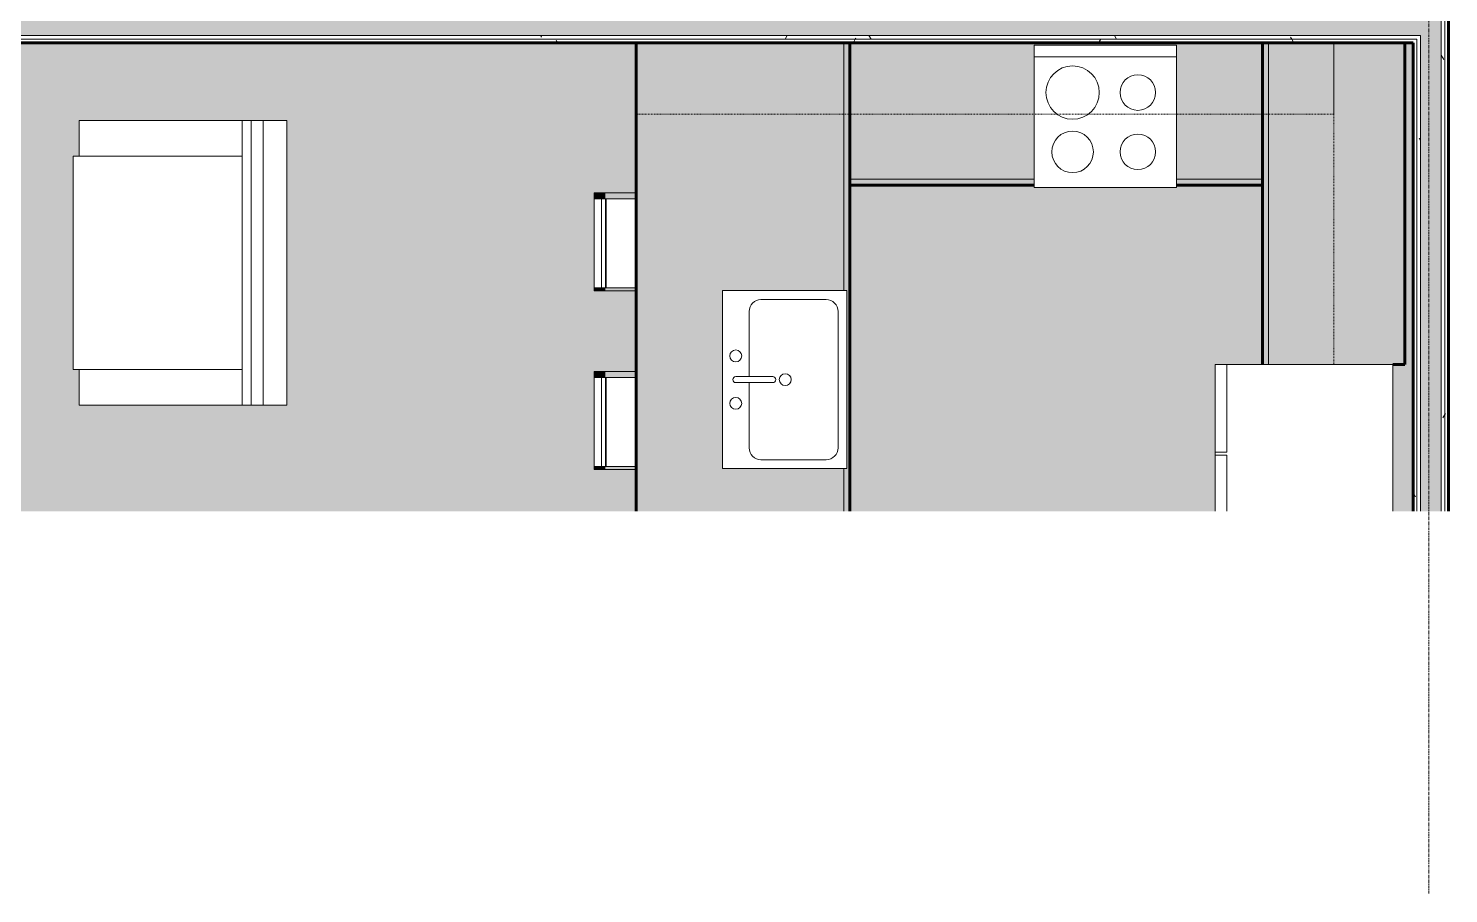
# Model space of a CAD drawing. Header units: inches. Extents: x -4105 to -1989, y 10980 to 12341.
# Drawn here: x -3717.5 to -3478, y 10979.8 to 11125.6 of the extents above; entities that cross this region are included whole.
import ezdxf

# ---------------------------------------------------------------- set-up
doc = ezdxf.new("R2010")
doc.units = ezdxf.units.IN
doc.header["$MEASUREMENT"] = 0
doc.linetypes.add('Dash', pattern=[0.25, 0.125, -0.125])
doc.linetypes.add('Grid Line 1_2_', pattern=[0.875, 0.5, -0.125, 0.125, -0.125])
for name, color, linetype, lineweight in [('0-1', 7, 'Continuous', 5), ('0-2', 7, 'Continuous', 9), ('A-AREA-PATT-2', 41, 'Continuous', 9), ('A-WALL', 113, 'Continuous', 18), ('A-WALL-PATT-4', 111, 'Continuous', 9), ('I-FURN', 30, 'Continuous', 9), ('I-FURN-1', 7, 'Continuous', 9), ('I-FURN-2', 9, 'Continuous', 9), ('I-WALL-2', 2, 'Continuous', 60), ('P-SANR-FIXT-2', 7, 'Continuous', 9), ('Q-CASE-1', 9, 'Continuous', 9), ('Q-CASE-2', 250, 'Continuous', 60), ('Q-CASE-3', 7, 'Continuous', 9), ('Q-CASE-HDLN-1', 7, 'Dash', 9), ('Q-SPCQ-1', 7, 'Continuous', 9), ('S-GRID-1', 1, 'Grid Line 1_2_', 9)]:
    doc.layers.add(name, color=color, linetype=linetype, lineweight=lineweight)
pattern_1 = [(0, (0, 0), (20.48, 5.12), [0.845, -14.515, 0.845, -14.515, -81.92]), (0, (0, 0), (20.48, 5.12), [-30.72, 0.845, -29.875, 0.845, -14.515, -35.84]), (0, (0, 0), (20.48, 5.12), [-76.8, 0.845, -9.395, 0.845, -24.755]), (120, (7.68, 2.56), (-14.67405, 15.1762003), [0.845, -14.515, 0.845, -14.515, -81.92]), (120, (7.68, 2.56), (-14.67405, 15.1762003), [-30.72, 0.845, -29.875, 0.845, -14.515, -35.84]), (120, (7.68, 2.56), (-14.67405, 15.1762003), [-76.8, 0.845, -9.395, 0.845, -24.755]), (240, (10.24, 12.8), (-5.80595, -20.2962003), [0.845, -14.515, 0.845, -14.515, -81.92]), (240, (10.24, 12.8), (-5.80595, -20.2962003), [-30.72, 0.845, -29.875, 0.845, -14.515, -35.84]), (240, (10.24, 12.8), (-5.80595, -20.2962003), [-76.8, 0.845, -9.395, 0.845, -24.755])]
pattern_2 = [(161.57, (0.32, 0.32), (-2.560496185, -0.000537386), [0, -18.214, 2.022, 0]), (18.43, (-0.32, 0.32), (-2.560496185, 0.000537386), [0, -18.214, 2.022, 0]), (108.43, (0.32, 0.32), (1.27922091, -6.400876726), [6.07, -14.166]), (71.57, (-0.32, 0.32), (1.27922091, 6.400876726), [6.07, -14.166])]

# ---------------------------------------------------------------- blocks, each defined once
blk = doc.blocks.new('OD_CW_Base Cabinet - OD_CW_Base Cabinet-1862371-ENLARGED FLOOR PLAN - 3RD FLOOR PLAN - EAST')
at = {"layer": 'Q-CASE-1'}
for points in [[(30.36, 24), (30.36, -11), (37.56, -11), (37.56, 9.46), (67.56, 9.46), (67.56, -11), (109.34, -11), (109.34, 24), (67.87, 24)], [(30.36, -12), (109.34, -12), (109.34, -11), (67.56, -11), (67.56, -11.54), (37.56, -11.54), (37.56, -11), (30.36, -11), (30.36, -11.54)]]:
    blk.add_hatch(color=256, dxfattribs=at).paths.add_polyline_path(points, flags=0)
at = {"layer": 'Q-CASE-2'}
for p, q in [((109.34, 24), (30.36, 24)), ((30.36, -12), (109.34, -12))]:
    blk.add_line(p, q, dxfattribs=at)
at = {"layer": 'Q-CASE-3'}
for p, q in [((30.36, 24), (109.34, 24)), ((30.36, -11), (37.56, -11)), ((37.56, -11), (30.36, -11)), ((67.56, -11), (109.34, -11)), ((109.34, -11), (67.56, -11)), ((109.34, -12), (30.36, -12))]:
    blk.add_line(p, q, dxfattribs=at)
blk = doc.blocks.new('Refrigerator_-_Side-by-Side_6047 - 36_ X 30_-345559-ENLARGED FLOOR PLAN - 3RD FLOOR PLAN - EAST')
at = {"layer": 'Q-SPCQ-1'}
for p, q in [((6.85, 14.42), (-17.88, 14.42)), ((-17.88, 14.42), (-17.88, -15.58)), ((-17.88, -13.58), (-3.13, -13.58)), ((-17.88, -13.58), (-17.88, -15.58)), ((-3.13, -15.58), (-3.13, -13.58)), ((-2.63, -13.58), (6.85, -13.58)), ((-2.63, -13.58), (-2.63, -15.58)), ((-17.88, -15.58), (6.85, -15.58)), ((-3.13, -15.58), (-17.88, -15.58)), ((6.85, -15.58), (-2.63, -15.58))]:
    blk.add_line(p, q, dxfattribs=at)
blk = doc.blocks.new('Range - 24_ x 24_-1352610-ENLARGED FLOOR PLAN - 3RD FLOOR PLAN - EAST')
at = {"layer": 'Q-SPCQ-1'}
for p, q in [((24, 24), (0, 24)), ((0, 24), (0, 0)), ((24, 0), (24, 24)), ((0, 22), (24, 22)), ((0, 0), (24, 0))]:
    blk.add_line(p, q, dxfattribs=at)
for centre, radius, start, end in [((6.5, 16), 4.5, 360, 180), ((17.5, 16), 3, 360, 180), ((6.5, 16), 4.5, 180, 0), ((17.5, 16), 3, 180, 0), ((6.5, 6), 3.5, 360, 180), ((17.5, 6), 3, 360, 180), ((6.5, 6), 3.5, 180, 0), ((17.5, 6), 3, 180, 0)]:
    blk.add_arc(centre, radius, start, end, dxfattribs=at)
blk = doc.blocks.new('OD_CW_Base Cabinet - OD_CW_Base Cabinet-1445441-ENLARGED FLOOR PLAN - 3RD FLOOR PLAN - EAST')
at = {"layer": 'Q-CASE-1'}
h = blk.add_hatch(color=256, dxfattribs=at)
h.paths.add_polyline_path([(0.74, 0), (0.74, -1), (15.27, -1), (15.27, 0), (8.74, 0)], flags=0)
h.paths.add_polyline_path([(70.36, 0), (39.27, 0), (39.27, -1), (70.36, -1)], flags=0)
blk.add_hatch(color=256, dxfattribs=at).paths.add_polyline_path([(70.36, -1), (39.27, -1), (39.27, -23.62), (15.27, -23.62), (15.27, -1), (0.74, -1), (0.74, -24), (70.36, -24), (70.36, -20.03)], flags=0)
at = {"layer": 'Q-CASE-2'}
for p, q in [((0.74, -24), (0.74, 0)), ((0.74, 0), (15.27, 0)), ((39.27, 0), (70.36, 0)), ((70.36, 0), (70.36, -24))]:
    blk.add_line(p, q, dxfattribs=at)
at = {"layer": 'Q-CASE-3'}
for p, q in [((0.74, -1), (0.74, 0)), ((0.74, 0), (15.27, 0)), ((15.27, -1), (0.74, -1)), ((0.74, -24), (0.74, -1)), ((0.74, -1), (15.27, -1)), ((39.27, 0), (70.36, 0)), ((70.36, -1), (39.27, -1)), ((39.27, -1), (70.36, -1)), ((70.36, 0), (70.36, -1)), ((70.36, -1), (70.36, -24))]:
    blk.add_line(p, q, dxfattribs=at)
blk = doc.blocks.new('OD_CW_Base Cabinet - OD_CW_Base Cabinet-1916693-ENLARGED FLOOR PLAN - 3RD FLOOR PLAN - EAST')
at = {"layer": 'Q-CASE-1'}
for points in [[(0.74, -1), (54.99, -1), (54.99, 0), (0.74, 0)], [(0.74, -11.3), (0.74, -24), (54.99, -24), (54.99, -1), (0.74, -1)]]:
    blk.add_hatch(color=256, dxfattribs=at).paths.add_polyline_path(points, flags=0)
at = {"layer": 'Q-CASE-2'}
for p, q in [((0.74, 0), (54.99, 0)), ((0.74, -24), (0.74, -22)), ((54.99, -24), (0.74, -24))]:
    blk.add_line(p, q, dxfattribs=at)
at = {"layer": 'Q-CASE-3'}
for p, q in [((0.74, 0), (54.99, 0)), ((54.99, -1), (0.74, -1)), ((0.74, -1), (54.99, -1)), ((0.74, -24), (0.74, -22)), ((54.99, -24), (0.74, -24))]:
    blk.add_line(p, q, dxfattribs=at)
blk = doc.blocks.new('Sink Kitchen-Single - 30_ x 21_-366345-ENLARGED FLOOR PLAN - 3RD FLOOR PLAN - EAST')
at = {"layer": 'P-SANR-FIXT-2'}
for p, q in [((15.62, 10.59), (-14.38, 10.59)), ((-14.38, 10.59), (-14.38, -10.41)), ((15.62, -10.41), (15.62, 10.59)), ((0.12, 8.34), (0.12, 2.09)), ((1.12, 8.34), (1.12, 2.09)), ((0.12, 6.09), (-10.88, 6.09)), ((12.12, 6.09), (1.12, 6.09)), ((-12.88, 4.09), (-12.88, -6.91)), ((14.12, -6.91), (14.12, 4.09)), ((-10.88, -8.91), (12.12, -8.91)), ((-14.38, -10.41), (15.62, -10.41))]:
    blk.add_line(p, q, dxfattribs=at)
for centre, radius, start, end in [((-3.38, 8.34), 1, 360, 180), ((-3.38, 8.34), 1, 180, 0), ((0.62, 8.34), 0.5, 360, 180), ((4.62, 8.34), 1, 360, 180), ((4.62, 8.34), 1, 180, 360), ((-10.88, 4.09), 2, 90, 180), ((12.12, 4.09), 2, 360, 90), ((0.62, 0), 1, 360, 180), ((0.62, 2.09), 0.5, 180, 0), ((0.62, 0), 1, 180, 0), ((-10.88, -6.91), 2, 180, 270), ((12.12, -6.91), 2, 270, 0)]:
    blk.add_arc(centre, radius, start, end, dxfattribs=at)
blk = doc.blocks.new('OD_CW_Upper Cabinet - OD_CW_Upper Cabinet-1916694-ENLARGED FLOOR PLAN - 3RD FLOOR PLAN - EAST')
at = {"layer": 'Q-CASE-HDLN-1'}
for p, q in [((118.36, 24), (0.74, 24)), ((0.74, 24), (0.74, 12)), ((118.36, 12), (118.36, 24)), ((0.74, 12), (118.36, 12))]:
    blk.add_line(p, q, dxfattribs=at)
blk = doc.blocks.new('Bar_Stool_6722_1_ - Bar_Stool_6722_1_-1229311-ENLARGED FLOOR PLAN - 3RD FLOOR PLAN - EAST')
at = {"layer": 'I-FURN-2'}
for points in [[(1, 1.78), (1, 7.07), (0, 7.07), (0, 1.78)], [(16.5, 1.78), (16.5, 7.07), (16, 7.07), (16, 1.78)], [(1, 1.78), (0, 1.78), (0, 0.98), (1, 0.98), (1, 1.73)], [(1, 0.46), (1, 0.98), (0, 0.98), (0, 0), (1, 0), (1, 0.3)], [(16.5, 1.25), (16.5, 1.78), (16, 1.78), (16, 0.98), (16.5, 0.98), (16.5, 1.24)], [(16.5, 0.46), (16.5, 0.98), (16, 0.98), (16, 0), (16.5, 0), (16.5, 0.31)]]:
    blk.add_hatch(color=256, dxfattribs=at).paths.add_polyline_path(points, flags=0)
at = {"layer": 'I-FURN-1'}
for p, q in [((0, 1.78), (0, 7.07)), ((1, 2.03), (1, 7.07)), ((16, 7.07), (16, 2.03)), ((16.5, 7.07), (16.5, 1.78)), ((1, 1.78), (0, 1.78)), ((0, 1.78), (0, 0.98)), ((1, 0.98), (0, 0.98)), ((0, 0.98), (0, 0)), ((1, 1.91), (1, 2.03)), ((16, 2.03), (1, 2.03)), ((1, 1.24), (1, 1.91)), ((16, 1.91), (1, 1.91)), ((1, 0), (1, 1.24)), ((1, 1.24), (16, 1.24)), ((16, 2.03), (16, 1.91)), ((16, 1.91), (16, 1.24)), ((16.5, 1.78), (16, 1.78)), ((16, 1.24), (16, 0)), ((16.5, 0.98), (16, 0.98)), ((16.5, 0.98), (16.5, 1.78)), ((16.5, 0), (16.5, 0.98)), ((0, 0), (1, 0)), ((1, 0), (16, 0)), ((16, 0), (16.5, 0))]:
    blk.add_line(p, q, dxfattribs=at)
blk = doc.blocks.new('OD_CW_Upper Cabinet - OD_CW_Upper Cabinet-1916695-ENLARGED FLOOR PLAN - 3RD FLOOR PLAN - EAST')
at = {"layer": 'Q-CASE-HDLN-1'}
for p, q in [((54.99, 24), (0.74, 24)), ((0.74, 24), (0.74, 12)), ((54.99, 12), (54.99, 24)), ((0.74, 12), (54.99, 12))]:
    blk.add_line(p, q, dxfattribs=at)
blk = doc.blocks.new('Couch-Both_Arms-Generic - 2-1352635-ENLARGED FLOOR PLAN - 3RD FLOOR PLAN - EAST')
at = {"layer": 'I-FURN'}
for p, q in [((-24, 13.5), (24, 13.5)), ((24, 13.5), (-24, 13.5)), ((-24, 13.5), (-24, 10)), ((24, 10), (24, 13.5)), ((-24, 11.5), (24, 11.5)), ((-24, 10), (-24, -17.5)), ((-24, 10), (24, 10)), ((-18, -17.5), (-18, 10)), ((18, 10), (18, -17.5)), ((24, -17.5), (24, 10)), ((-24, -17.5), (-18, -17.5)), ((-18, -17.5), (-18, -18.5)), ((-18, -18.5), (18, -18.5)), ((18, -18.5), (18, -17.5)), ((18, -17.5), (24, -17.5))]:
    blk.add_line(p, q, dxfattribs=at)
at = {"layer": 'I-FURN-1'}
for p, q in [((24, 17.5), (-24, 17.5)), ((-24, 17.5), (-24, 13.5)), ((24, 13.5), (24, 17.5))]:
    blk.add_line(p, q, dxfattribs=at)
blk = doc.blocks.new('CTR - 1st Phase - Unit Layouts_rvt-1-ENLARGED FLOOR PLAN - 3RD FLOOR PLAN - EAST')
at = {"layer": '0-2'}
for name, p, rotation in [('OD_CW_Base Cabinet - OD_CW_Base Cabinet-1862371-ENLARGED FLOOR PLAN - 3RD FLOOR PLAN - EAST', (-3590.97, 11013.85), 90.00000000000495), ('OD_CW_Base Cabinet - OD_CW_Base Cabinet-1445441-ENLARGED FLOOR PLAN - 3RD FLOOR PLAN - EAST', (-3508.61, 11099.19), 180), ('OD_CW_Base Cabinet - OD_CW_Base Cabinet-1916693-ENLARGED FLOOR PLAN - 3RD FLOOR PLAN - EAST', (-3509.35, 11068.2), 90.00000000000027), ('OD_CW_Upper Cabinet - OD_CW_Upper Cabinet-1916695-ENLARGED FLOOR PLAN - 3RD FLOOR PLAN - EAST', (-3509.35, 11123.93), 270.0000000000122), ('Couch-Both_Arms-Generic - 2-1352635-ENLARGED FLOOR PLAN - 3RD FLOOR PLAN - EAST', (-3691.4, 11086.11), 270.0000000000348), ('Bar_Stool_6722_1_ - Bar_Stool_6722_1_-1229311-ENLARGED FLOOR PLAN - 3RD FLOOR PLAN - EAST', (-3622.05, 11097.88), 270.0000000000975), ('Sink Kitchen-Single - 30_ x 21_-366345-ENLARGED FLOOR PLAN - 3RD FLOOR PLAN - EAST', (-3589.84, 11065.79), 90.00000000000502), ('Bar_Stool_6722_1_ - Bar_Stool_6722_1_-1229311-ENLARGED FLOOR PLAN - 3RD FLOOR PLAN - EAST', (-3622.05, 11067.76), 270.0000000000975), ('Refrigerator_-_Side-by-Side_6047 - 36_ X 30_-345559-ENLARGED FLOOR PLAN - 3RD FLOOR PLAN - EAST', (-3501.77, 11051.06), 270.000000000003)]:
    blk.add_blockref(name, p, dxfattribs=dict(at, rotation=rotation))
for name, p in [('OD_CW_Upper Cabinet - OD_CW_Upper Cabinet-1916694-ENLARGED FLOOR PLAN - 3RD FLOOR PLAN - EAST', (-3615.71, 11099.19)), ('Range - 24_ x 24_-1352610-ENLARGED FLOOR PLAN - 3RD FLOOR PLAN - EAST', (-3547.88, 11098.81))]:
    blk.add_blockref(name, p, dxfattribs=at)
blk = doc.blocks.new('CTR - 1st Phase - Shell_rvt-1-ENLARGED FLOOR PLAN - 3RD FLOOR PLAN - EAST')
at = {"layer": 'S-GRID-1'}
blk.add_line((-3481.32, 10979.75), (-3481.32, 12308.75), dxfattribs=at)

msp = doc.modelspace()

# ---------------------------------------------------------------- hatches: boundary and pattern name
at = {"layer": 'A-AREA-PATT-2'}
h = msp.add_hatch(color=256, dxfattribs=at)
h.paths.add_polyline_path([(-3622.0482, 11044.2141), (-3614.9737, 11044.2141), (-3614.9737, 11051.2593), (-3622.0482, 11051.2593), (-3622.0482, 11067.7593), (-3614.9737, 11067.7593), (-3614.9737, 11081.3806), (-3622.0482, 11081.3806), (-3622.0482, 11097.8806), (-3614.9737, 11097.8806), (-3614.9737, 11123.1894), (-3728.412, 11123.1894), (-3728.412, 11107.0644), (-3729.0725, 11107.0644), (-3729.0993, 11107.0333), (-3729.5616, 11107.0333), (-3729.5616, 11107.0644), (-3744.7547, 11107.0644), (-3744.7547, 11107.0326), (-3745.7491, 11107.0326), (-3745.7491, 11107.0644), (-3746.412, 11107.0644), (-3746.412, 11111.0644), (-3782.412, 11111.0644), (-3782.412, 11107.0644), (-3783.0749, 11107.0644), (-3783.0749, 11107.0326), (-3784.0694, 11107.0326), (-3784.0694, 11107.0644), (-3799.2624, 11107.0644), (-3799.2624, 11107.0333), (-3799.7515, 11107.0333), (-3799.7515, 11107.0644), (-3800.412, 11107.0644), (-3800.412, 11123.1894), (-3851.8487, 11123.1894), (-3851.8487, 11044.2141), (-3802.9018, 11044.2141), (-3802.9018, 11057.7894), (-3796.9018, 11057.7894), (-3796.9018, 11058.7894), (-3724.9018, 11058.7894), (-3724.9018, 11057.7894), (-3718.9018, 11057.7894), (-3718.9018, 11044.2141), (-3641.6727, 11044.2141)], flags=0)
h.paths.add_polyline_path([(-3517.3487, 11044.2141), (-3517.3487, 11068.9394), (-3509.3487, 11068.9394), (-3509.3487, 11099.1894), (-3523.8789, 11099.1894), (-3523.8789, 11098.8144), (-3547.8789, 11098.8144), (-3547.8789, 11099.1894), (-3578.9737, 11099.1894), (-3578.9737, 11044.2141), (-3519.536, 11044.2141)], flags=0)
h.paths.add_polyline_path([(-3485.3487, 11044.2141), (-3483.9737, 11044.2141), (-3483.9737, 11123.1894), (-3485.3487, 11123.1894), (-3485.3487, 11068.9394), (-3487.3487, 11068.9394), (-3487.3487, 11044.2141)], flags=0)
h.paths.add_polyline_path([(-3824.8777, 11062.1144), (-3847.9018, 11062.1144), (-3847.9018, 11110.1144), (-3812.9018, 11110.1144), (-3812.9018, 11104.1144), (-3811.9018, 11104.1144), (-3811.9018, 11068.1144), (-3812.9018, 11068.1144), (-3812.9018, 11062.1144)], flags=0)
h.paths.add_polyline_path([(-3702.741, 11062.1144), (-3708.9018, 11062.1144), (-3708.9018, 11068.1144), (-3709.9018, 11068.1144), (-3709.9018, 11104.1144), (-3708.9018, 11104.1144), (-3708.9018, 11110.1144), (-3673.9018, 11110.1144), (-3673.9018, 11062.1144), (-3686.4409, 11062.1144)], flags=0)
at = {"layer": 'A-WALL-PATT-4'}
h = msp.add_hatch(dxfattribs=at)
h.set_pattern_fill('FP_1', color=256, style=0, pattern_type=2)
h.set_pattern_definition(pattern_1)
h.paths.add_polyline_path([(-3478.6304, 11044.2141), (-3478.5987, 11044.2141), (-3478.5987, 11367.9394), (-3479.2237, 11367.9394), (-3479.2237, 11044.2141)], flags=0)
h = msp.add_hatch(dxfattribs=at)
h.set_pattern_fill('FP_1', color=256, style=0, pattern_type=2)
h.set_pattern_definition(pattern_1)
h.paths.add_polyline_path([(-3478.5987, 11044.2141), (-3477.9737, 11044.2141), (-3477.9737, 11368.5644), (-3478.5987, 11368.5644), (-3478.5987, 11119.2194)], flags=0)
h = msp.add_hatch(dxfattribs=at)
h.set_pattern_fill('FP_4', color=256, style=0, pattern_type=2)
h.set_pattern_definition(pattern_2)
h.paths.add_polyline_path([(-3482.7237, 11044.2141), (-3479.2237, 11044.2141), (-3479.2261, 11364.4394), (-3482.7237, 11364.4394), (-3482.7237, 11106.9894)], flags=0)
h = msp.add_hatch(dxfattribs=at)
h.set_pattern_fill('FP_1', color=256, style=0, pattern_type=2)
h.set_pattern_definition(pattern_1)
h.paths.add_polyline_path([(-3483.9737, 11044.2141), (-3483.3487, 11044.2141), (-3483.3487, 11123.8144), (-3483.9737, 11123.8144), (-3483.9737, 11106.9894)], flags=0)
h.paths.add_polyline_path([(-3483.3487, 11128.5644), (-3483.3487, 11193.0753), (-3483.9737, 11193.0753), (-3483.9737, 11128.5644)], flags=0)
h.paths.add_polyline_path([(-3483.3487, 11193.1332), (-3483.3487, 11363.1894), (-3483.9737, 11363.1894), (-3483.9737, 11193.1911), (-3483.8028, 11193.1753)], flags=0)
h = msp.add_hatch(dxfattribs=at)
h.set_pattern_fill('FP_1', color=256, style=0, pattern_type=2)
h.set_pattern_definition(pattern_1)
h.paths.add_polyline_path([(-3483.3487, 11044.2141), (-3482.7237, 11044.2141), (-3482.7237, 11124.4394), (-3483.3487, 11124.4394), (-3483.3487, 11106.9894)], flags=0)
h.paths.add_polyline_path([(-3482.7237, 11193.0753), (-3482.7237, 11363.8144), (-3483.3487, 11363.8144), (-3483.3487, 11193.1332), (-3483.1768, 11193.1173)], flags=0)
h.paths.add_polyline_path([(-3483.3487, 11127.9394), (-3482.7237, 11127.9394), (-3482.7237, 11193.0753), (-3483.3487, 11193.0753), (-3483.3487, 11128.5644)], flags=0)
h = msp.add_hatch(dxfattribs=at)
h.set_pattern_fill('FP_4', color=256, style=0, pattern_type=2)
h.set_pattern_definition(pattern_2)
h.paths.add_polyline_path([(-3553.9737, 11124.4394), (-3482.7237, 11124.4394), (-3482.7237, 11127.9394), (-3852.4737, 11127.9394), (-3852.4737, 11124.4394), (-3578.9737, 11124.4394)], flags=0)
h = msp.add_hatch(dxfattribs=at)
h.set_pattern_fill('FP_1', color=256, style=0, pattern_type=2)
h.set_pattern_definition(pattern_1)
h.paths.add_polyline_path([(-3660.7061, 11123.8144), (-3483.3487, 11123.8144), (-3483.3487, 11124.4394), (-3852.4737, 11124.4394), (-3852.4737, 11123.8144), (-3695.6775, 11123.8144)], flags=0)
h = msp.add_hatch(dxfattribs=at)
h.set_pattern_fill('FP_1', color=256, style=0, pattern_type=2)
h.set_pattern_definition(pattern_1)
h.paths.add_polyline_path([(-3702.741, 11123.1894), (-3483.9737, 11123.1894), (-3483.9737, 11123.8144), (-3852.4737, 11123.8144), (-3852.4737, 11123.1894), (-3717.9646, 11123.1894)], flags=0)

# ---------------------------------------------------------------- linework, layer by layer
at = {"layer": 'A-WALL'}
for p, q in [((-3479.2237, 11044.2141), (-3479.2237, 11367.9394)), ((-3478.5987, 11044.2141), (-3478.5987, 11368.5644)), ((-3482.7237, 11124.4394), (-3852.4737, 11124.4394)), ((-3483.3487, 11123.8144), (-3852.4737, 11123.8144)), ((-3483.3487, 11044.2141), (-3483.3487, 11123.8144)), ((-3482.7237, 11044.2141), (-3482.7237, 11124.4394))]:
    msp.add_line(p, q, dxfattribs=at)
at = {"layer": 'I-WALL-2'}
for p, q in [((-3477.9737, 11044.2141), (-3477.9737, 11369.1894)), ((-3745.412, 11123.1894), (-3483.9737, 11123.1894)), ((-3483.9737, 11123.1894), (-3483.9737, 11044.2141))]:
    msp.add_line(p, q, dxfattribs=at)

# ---------------------------------------------------------------- block references
at = {"layer": '0-1'}
for name in ['CTR - 1st Phase - Shell_rvt-1-ENLARGED FLOOR PLAN - 3RD FLOOR PLAN - EAST', 'CTR - 1st Phase - Unit Layouts_rvt-1-ENLARGED FLOOR PLAN - 3RD FLOOR PLAN - EAST']:
    msp.add_blockref(name, (0, 0), dxfattribs=at)

doc.saveas('drawing.dxf')
